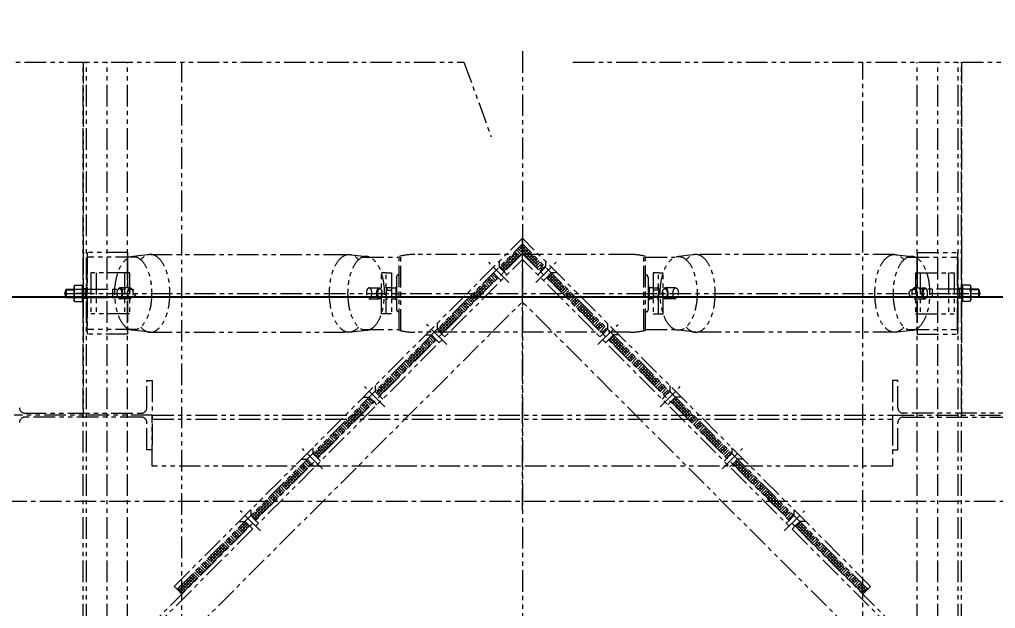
# Model space of a CAD drawing. Header units: millimetres. Extents: x -243837 to -5443, y 40 to 285140.
# Drawn here: x -191748 to -190315, y 81110 to 81975 of the extents above; entities that cross this region are included whole.
import ezdxf

# ---------------------------------------------------------------- set-up
doc = ezdxf.new("R2010")
doc.units = ezdxf.units.MM
doc.linetypes.add('CENTER', pattern=[50.8, 31.75, -6.35, 6.35, -6.35])
doc.linetypes.add('PHANTOM', pattern=[63.5, 31.75, -6.35, 6.35, -6.35, 6.35, -6.35])
doc.layers.add('0-45-GRID MARKS', color=6, linetype='Continuous')
for name, color, linetype, lineweight in [('CEN', 1, 'CENTER', 9), ('PHANTAM', 21, 'PHANTOM', 0), ('R-OBJECT', 2, 'Continuous', 20)]:
    doc.layers.add(name, color=color, linetype=linetype, lineweight=lineweight)
doc.styles.add('KA', font='romans.shx', dxfattribs={"width": 0.7})
doc.dimstyles.new('rakesh', dxfattribs={"dimscale": 160, "dimtxt": 2.5, "dimasz": 1, "dimexe": 0.8, "dimexo": 0.8, "dimgap": 1, "dimtad": 1, "dimdec": 0, "dimzin": 0, "dimdsep": 46, "dimtxsty": 'KA', "dimblk": 'OBLIQUE', "dimcen": 1.5, "dimclrd": 1, "dimclre": 1, "dimclrt": 2, "dimadec": 0, "dimazin": 0, "dimtfac": 1, "dimtdec": 0, "dimtmove": 0, "dimatfit": 2, "dimfxl": 0, "dimtolj": 1, "dimtzin": 0, "dimlwd": -1, "dimlwe": -1, "dimarcsym": 1})

# ---------------------------------------------------------------- blocks, each defined once
blk = doc.blocks.new('DDFDFDFFSDF')
at = {"layer": 'PHANTAM'}
for p, q in [((0, 4910.7, -0.6), (0, -644.6, -0.7)), ((-1620, 4894.7), (-85.8, 4894.7)), ((-645, 574.9, 1), (-645, 4894.7, 5.7)), ((-645, 4894.7, -133.6), (-645, 4376.2, -133.6)), ((-640, 574.9, -165.8), (-640, 4894.7, -161.1)), ((-610, 574.9, 1), (-610, 4894.7, 5.7)), ((-580, 574.9, 1), (-580, 4894.7, 5.7)), ((-500, -215.2, 165.9), (-500, 4894.7, 172.3)), ((-85.8, 4894.7), (-45.8, 4784.8)), ((74.2, 4894.7), (1320, 4894.7)), ((500, -210.9, 165.9), (500, 4894.7, 172.2)), ((580, 574.9, 166.1), (580, 4894.7, 170.8)), ((610, 574.9, 166.1), (610, 4894.7, 170.8)), ((640, 574.9, -0.7), (640, 4894.7, 4)), ((645, 574.9, 166.1), (645, 4894.7, 170.8)), ((645, 4894.7, -133.6), (645, 4376.2, -133.6)), ((-511.3, 4124.7, -51.7), (0, 4636, -51.7)), ((511.3, 4124.7, -51.7), (0, 4636, -51.7)), ((0, 4627.5, -51.7), (0, 4636, -51.7)), ((0, 4627.5, -51.7), (0, 4636, -51.7)), ((0, 4236.2, -133.6), (0, 4636, -133.6)), ((-507.1, 4120.4, -51.7), (0, 4627.5, -51.7)), ((-32, 4591.6, -51.7), (0, 4623.5, -51.7)), ((-29.8, 4589.4, -51.7), (0, 4619.1, -51.7)), ((-11, 4616.5, -51.7), (-3.9, 4609.4, -51.7)), ((-8.8, 4618.7, -51.7), (-1.7, 4611.6, -51.7)), ((-6.6, 4620.9, -51.7), (0, 4614.3, -51.7)), ((-4.4, 4623.1, -51.7), (0, 4618.7, -51.7)), ((-2.2, 4625.3, -51.7), (0, 4623.1, -51.7)), ((507.1, 4120.4, -51.7), (0, 4627.5, -51.7)), ((0, 4613.4, -51.7), (0, 4627.5, -51.7)), ((0, 4613.4, -51.7), (0, 4627.5, -51.7)), ((0, 4623.5, -51.7), (2, 4625.5, -51.7)), ((0, 4619.1, -51.7), (4.2, 4623.3, -51.7)), ((0, 4623.1, -51.7), (31.8, 4591.4, -51.7)), ((0, 4614.7, -51.7), (6.4, 4621.1, -51.7)), ((0, 4618.7, -51.7), (29.6, 4589.2, -51.7)), ((1.5, 4611.8, -51.7), (8.6, 4618.9, -51.7)), ((3.7, 4609.6, -51.7), (10.8, 4616.7, -51.7)), ((-645, 4615, -51.7), (-645, 4495, -51.7)), ((-580, 4615, -51.7), (-645, 4615, -51.7)), ((-639, 4615, -51.7), (-639, 4495, -51.7)), ((-565.9, 4608, -51.7), (-639, 4608, -51.7)), ((-639, 4502, -51.7), (-639, 4608, -51.7)), ((-580, 4615, -51.7), (-580, 4608, -51.7)), ((-580, 4608, -51.7), (-580, 4502, -51.7)), ((-546.2, 4612.2, -51.7), (-571.5, 4609.2, -51.7)), ((-562, 4051.4, -51.7), (0, 4613.4, -51.7)), ((-553.5, 4051.4, -51.7), (0, 4604.9, -51.7)), ((-546.2, 4612.2, -51.7), (-254.7, 4612.2, -51.7)), ((-254.7, 4612.2, -51.7), (-229.5, 4609.2, -51.7)), ((-235.1, 4608, -51.7), (-181, 4608, -51.7)), ((-181, 4500.8, -51.7), (-181, 4609.2, -51.7)), ((-178.6, 4500.2, -51.7), (-178.6, 4609.8, -51.7)), ((158.1, 4612.2, -51.7), (-158.1, 4612.2, -51.7)), ((-33.9, 4602, -51.7), (-33.9, 4593.6, -51.7)), ((-27.5, 4587.2, -51.7), (0, 4614.7, -51.7)), ((-26.5, 4601, -51.7), (-19.4, 4593.9, -51.7)), ((-24.3, 4603.2, -51.7), (-17.2, 4596.1, -51.7)), ((-22.1, 4605.4, -51.7), (-15, 4598.4, -51.7)), ((-19.9, 4607.6, -51.7), (-12.8, 4600.6, -51.7)), ((-17.6, 4609.8, -51.7), (-10.6, 4602.8, -51.7)), ((-15.4, 4612.1, -51.7), (-8.4, 4605, -51.7)), ((-13.2, 4614.3, -51.7), (-6.2, 4607.2, -51.7)), ((0, 4614.3, -51.7), (27.3, 4587, -51.7)), ((562, 4051.4, -51.7), (0, 4613.4, -51.7)), ((0, 4542.6, -51.7), (0, 4613.4, -51.7)), ((553.5, 4051.4, -51.7), (0, 4604.9, -51.7)), ((6, 4607.4, -51.7), (13, 4614.5, -51.7)), ((8.2, 4605.2, -51.7), (15.2, 4612.3, -51.7)), ((10.4, 4603, -51.7), (17.4, 4610.1, -51.7)), ((12.6, 4600.8, -51.7), (19.7, 4607.8, -51.7)), ((14.8, 4598.6, -51.7), (21.9, 4605.6, -51.7)), ((17, 4596.4, -51.7), (24.1, 4603.4, -51.7)), ((19.2, 4594.1, -51.7), (26.3, 4601.2, -51.7)), ((33.9, 4602, -51.7), (33.9, 4593.6, -51.7)), ((178.6, 4500.2, -51.7), (178.6, 4609.8, -51.7)), ((181, 4500.8, -51.7), (181, 4609.2, -51.7)), ((181, 4608, -51.7), (223.9, 4608, -51.7)), ((254.7, 4612.2, -51.7), (229.5, 4609.2, -51.7)), ((546.2, 4612.2, -51.7), (254.7, 4612.2, -51.7)), ((546.2, 4612.2, -51.7), (571.5, 4609.2, -51.7)), ((565.9, 4608, -51.7), (639, 4608, -51.7)), ((580, 4615, -51.7), (580, 4608, -51.7)), ((580, 4615, -51.7), (645, 4615, -51.7)), ((580, 4608, -51.7), (580, 4502, -51.7)), ((639, 4615, -51.7), (639, 4495, -51.7)), ((639, 4502, -51.7), (639, 4608, -51.7)), ((645, 4615, -51.7), (645, 4495, -51.7)), ((-19.8, 4570.9, -51.7), (-49.5, 4600.6, -51.7)), ((-26.9, 4586.5, -51.7), (-33.9, 4593.6, -51.7)), ((-33.1, 4594.4, -51.7), (-26, 4587.3, -51.7)), ((-30.9, 4596.6, -51.7), (-23.8, 4589.5, -51.7)), ((-28.7, 4598.8, -51.7), (-21.6, 4591.7, -51.7)), ((19.8, 4570.9, -51.7), (49.5, 4600.6, -51.7)), ((21.4, 4591.9, -51.7), (28.5, 4599, -51.7)), ((23.6, 4589.7, -51.7), (30.7, 4596.8, -51.7)), ((25.8, 4587.5, -51.7), (32.9, 4594.6, -51.7)), ((26.9, 4586.5, -51.7), (33.9, 4593.6, -51.7)), ((-634, 4585, -51.7), (-634, 4525, -51.7)), ((-577.2, 4585, -51.7), (-634, 4585, -51.7)), ((-626, 4585, -51.7), (-626, 4525, -51.7)), ((-584.1, 4585, -51.7), (-584.1, 4525, -51.7)), ((-580, 4575, -51.7), (-580, 4569, -51.7)), ((-577.2, 4585, -51.7), (-577.2, 4525, -51.7)), ((-206.9, 4525, -51.7), (-206.9, 4585, -51.7)), ((-200, 4585, -51.7), (-206.9, 4585, -51.7)), ((-200, 4525, -51.7), (-200, 4585, -51.7)), ((-200, 4585, -51.7), (-192, 4585, -51.7)), ((-192, 4585, -51.7), (-192, 4525, -51.7)), ((-184.9, 4578.5, -51.7), (-183.4, 4582, -51.7)), ((-184.9, 4578.5, -51.7), (-184.9, 4563, -51.7)), ((-181, 4581.3, -51.7), (-183.4, 4582, -51.7)), ((-181, 4582.8, -51.7), (-183.1, 4582, -51.7)), ((-181, 4581.4, -51.7), (-183.1, 4582, -51.7)), ((-123.2, 4500.4, -51.7), (-40.4, 4583.1, -51.7)), ((-121, 4498.2, -51.7), (-38.2, 4580.9, -51.7)), ((-118.8, 4495.9, -51.7), (-36, 4578.7, -51.7)), ((-55.2, 4572.3, -51.7), (-48.1, 4565.2, -51.7)), ((-53, 4574.5, -51.7), (-45.9, 4567.4, -51.7)), ((-50.8, 4576.7, -51.7), (-43.7, 4569.6, -51.7)), ((-48.6, 4578.9, -51.7), (-41.5, 4571.8, -51.7)), ((-46.4, 4581.1, -51.7), (-39.3, 4574.1, -51.7)), ((-44.2, 4583.3, -51.7), (-37.1, 4576.3, -51.7)), ((-35.4, 4578, -51.7), (-42.4, 4585.1, -51.7)), ((-35.4, 4578, -51.7), (-31.1, 4573.8, -51.7)), ((-26.9, 4586.5, -51.7), (-22.6, 4582.2, -51.7)), ((26.9, 4586.5, -51.7), (22.6, 4582.2, -51.7)), ((35.4, 4578, -51.7), (31.1, 4573.8, -51.7)), ((35.4, 4578, -51.7), (42.4, 4585.1, -51.7)), ((35.8, 4578.5, -51.7), (118.6, 4495.7, -51.7)), ((36.9, 4576.5, -51.7), (44, 4583.5, -51.7)), ((38, 4580.7, -51.7), (120.8, 4497.9, -51.7)), ((39.1, 4574.3, -51.7), (46.2, 4581.3, -51.7)), ((40.2, 4582.9, -51.7), (123, 4500.2, -51.7)), ((41.3, 4572, -51.7), (48.4, 4579.1, -51.7)), ((50.9, 4585.1, -51.7), (42.4, 4585.1, -51.7)), ((43.5, 4569.8, -51.7), (50.6, 4576.9, -51.7)), ((45.7, 4567.6, -51.7), (52.8, 4574.7, -51.7)), ((47.9, 4565.4, -51.7), (55, 4572.5, -51.7)), ((181, 4582.8, -51.7), (183.1, 4582, -51.7)), ((181, 4581.4, -51.7), (183.1, 4582, -51.7)), ((181, 4581.3, -51.7), (183.4, 4582, -51.7)), ((184.9, 4578.5, -51.7), (183.4, 4582, -51.7)), ((184.9, 4578.5, -51.7), (184.9, 4563, -51.7)), ((200, 4585, -51.7), (192, 4585, -51.7)), ((192, 4585, -51.7), (192, 4525, -51.7)), ((200, 4585, -51.7), (206.9, 4585, -51.7)), ((200, 4525, -51.7), (200, 4585, -51.7)), ((206.9, 4525, -51.7), (206.9, 4585, -51.7)), ((577.2, 4585, -51.7), (577.2, 4525, -51.7)), ((577.2, 4585, -51.7), (634, 4585, -51.7)), ((580, 4575, -51.7), (580, 4569, -51.7)), ((584.1, 4585, -51.7), (584.1, 4525, -51.7)), ((626, 4585, -51.7), (626, 4525, -51.7)), ((634, 4585, -51.7), (634, 4525, -51.7)), ((-670, 4561, -51.7), (-670, 4549, -51.7)), ((-670, 4561, -51.7), (-658.5, 4561, -51.7)), ((-670, 4560.3, -51.7), (-657.6, 4560.3, -51.7)), ((-657.2, 4567, -51.7), (-658.5, 4564.8, -51.7)), ((-658.5, 4564.8, -51.7), (-658.5, 4545.2, -51.7)), ((-657.2, 4567, -51.7), (-646.5, 4567, -51.7)), ((-657.2, 4561, -51.7), (-646.5, 4561, -51.7)), ((-646.5, 4567, -51.7), (-646.5, 4543, -51.7)), ((-646.5, 4565, -51.7), (-645, 4565, -51.7)), ((-645, 4562, -51.7), (-639, 4562, -51.7)), ((-645, 4562, -51.7), (-638.8, 4562, -51.7)), ((-645, 4561, -51.7), (-642, 4561, -51.7)), ((-642, 4561, -51.7), (-642, 4549, -51.7)), ((-642, 4560.3, -51.7), (-640, 4560.3, -51.7)), ((-640, 4561, -51.7), (-574, 4561, -51.7)), ((-640, 4549, -51.7), (-640, 4561, -51.7)), ((-602, 4561, -51.7), (-602, 4549, -51.7)), ((-575.8, 4563, -51.7), (-590.9, 4563, -51.7)), ((-580, 4569, -51.7), (-580, 4565, -51.7)), ((-225.1, 4563, -51.7), (-210.1, 4563, -51.7)), ((-200, 4562, -51.7), (-199, 4563, -51.7)), ((-192, 4563, -51.7), (-200, 4563, -51.7)), ((-200, 4562, -51.7), (-199, 4563, -51.7)), ((-199, 4563, -51.7), (-200, 4562, -51.7)), ((-200, 4562, -51.7), (-200, 4548, -51.7)), ((-200, 4562, -51.7), (-200, 4548, -51.7)), ((-200, 4559.5, -51.7), (-192, 4559.5, -51.7)), ((-199, 4563, -51.7), (-198, 4563, -51.7)), ((-199, 4563, -51.7), (-199, 4559.5, -51.7)), ((-198, 4563, -51.7), (-199, 4563, -51.7)), ((-199, 4563, -51.7), (-199, 4559.5, -51.7)), ((-192, 4563, -51.7), (-186, 4563, -51.7)), ((-192, 4559.5, -51.7), (-192, 4550.5, -51.7)), ((-186, 4564.6, -51.7), (-184.9, 4564.6, -51.7)), ((-186, 4564.6, -51.7), (-186, 4545.5, -51.7)), ((-185.3, 4564.6, -51.7), (-186, 4563.8, -51.7)), ((-186, 4564.6, -51.7), (-186, 4564.5, -51.7)), ((-184.9, 4564.2, -51.7), (-186, 4563.1, -51.7)), ((-184.9, 4563.5, -51.7), (-186, 4562.4, -51.7)), ((-186, 4563, -51.7), (-186, 4547, -51.7)), ((-186, 4562.1, -51.7), (-184.9, 4562.1, -51.7)), ((-184.9, 4562.8, -51.7), (-185.6, 4562.1, -51.7)), ((-184.9, 4564.6, -51.7), (-184.9, 4545.5, -51.7)), ((-184.9, 4563, -51.7), (-184.9, 4547, -51.7)), ((-68.5, 4559, -51.7), (-61.4, 4552, -51.7)), ((-66.3, 4561.2, -51.7), (-59.2, 4554.2, -51.7)), ((-64.1, 4563.4, -51.7), (-57, 4556.4, -51.7)), ((-61.8, 4565.7, -51.7), (-54.8, 4558.6, -51.7)), ((-59.6, 4567.9, -51.7), (-52.6, 4560.8, -51.7)), ((-57.4, 4570.1, -51.7), (-50.4, 4563, -51.7)), ((0, 4559.5, -51.7), (0, 4550.6, -51.7)), ((50.1, 4563.2, -51.7), (57.2, 4570.3, -51.7)), ((52.4, 4561, -51.7), (59.4, 4568.1, -51.7)), ((54.6, 4558.8, -51.7), (61.6, 4565.9, -51.7)), ((56.8, 4556.6, -51.7), (63.8, 4563.6, -51.7)), ((59, 4554.4, -51.7), (66.1, 4561.4, -51.7)), ((61.2, 4552.2, -51.7), (68.3, 4559.2, -51.7)), ((186, 4564.6, -51.7), (184.9, 4564.6, -51.7)), ((184.9, 4564.6, -51.7), (184.9, 4545.5, -51.7)), ((185.5, 4564.6, -51.7), (184.9, 4564, -51.7)), ((186, 4564.4, -51.7), (184.9, 4563.3, -51.7)), ((186, 4563.7, -51.7), (184.9, 4562.6, -51.7)), ((184.9, 4563, -51.7), (184.9, 4547, -51.7)), ((186, 4562.1, -51.7), (184.9, 4562.1, -51.7)), ((186, 4563, -51.7), (185.1, 4562.1, -51.7)), ((186, 4562.3, -51.7), (185.8, 4562.1, -51.7)), ((186, 4564.6, -51.7), (186, 4545.5, -51.7)), ((186, 4563, -51.7), (186, 4547, -51.7)), ((192, 4563, -51.7), (186, 4563, -51.7)), ((192, 4563, -51.7), (200, 4563, -51.7)), ((192, 4559.5, -51.7), (192, 4550.5, -51.7)), ((200, 4559.5, -51.7), (192, 4559.5, -51.7)), ((199, 4563, -51.7), (198, 4563, -51.7)), ((198, 4563, -51.7), (199, 4563, -51.7)), ((199, 4563, -51.7), (199, 4559.5, -51.7)), ((200, 4562, -51.7), (199, 4563, -51.7)), ((200, 4562, -51.7), (199, 4563, -51.7)), ((199, 4563, -51.7), (200, 4562, -51.7)), ((199, 4563, -51.7), (199, 4559.5, -51.7)), ((200, 4562, -51.7), (200, 4548, -51.7)), ((200, 4562, -51.7), (200, 4548, -51.7)), ((225.1, 4563, -51.7), (210.1, 4563, -51.7)), ((640, 4561, -51.7), (574, 4561, -51.7)), ((575.8, 4563, -51.7), (590.9, 4563, -51.7)), ((580, 4569, -51.7), (580, 4565, -51.7)), ((602, 4561, -51.7), (602, 4549, -51.7)), ((645, 4562, -51.7), (638.8, 4562, -51.7)), ((645, 4562, -51.7), (639, 4562, -51.7)), ((640, 4549, -51.7), (640, 4561, -51.7)), ((642, 4560.3, -51.7), (640, 4560.3, -51.7)), ((642, 4561, -51.7), (642, 4549, -51.7)), ((645, 4561, -51.7), (642, 4561, -51.7)), ((646.5, 4565, -51.7), (645, 4565, -51.7)), ((657.3, 4567, -51.7), (646.5, 4567, -51.7)), ((646.5, 4567, -51.7), (646.5, 4543, -51.7)), ((657.3, 4561, -51.7), (646.5, 4561, -51.7)), ((657.3, 4567, -51.7), (658.5, 4564.8, -51.7)), ((670, 4560.3, -51.7), (657.6, 4560.3, -51.7)), ((658.5, 4564.8, -51.7), (658.5, 4545.2, -51.7)), ((670, 4561, -51.7), (658.5, 4561, -51.7)), ((670, 4561, -51.7), (670, 4549, -51.7)), ((-672.7, 4555, -51.7), (672.7, 4555, -51.7)), ((-670, 4549.8, -51.7), (-658.5, 4549.8, -51.7)), ((-670, 4549, -51.7), (-658.5, 4549, -51.7)), ((-657.2, 4543, -51.7), (-658.5, 4545.2, -51.7)), ((-657.2, 4549, -51.7), (-646.5, 4549, -51.7)), ((-631.9, 4555, -51.7), (-655.5, 4555, -51.7)), ((-646.5, 4545, -51.7), (-645, 4545, -51.7)), ((-645, 4549, -51.7), (-642, 4549, -51.7)), ((-645, 4548, -51.7), (-639, 4548, -51.7)), ((-645, 4548, -51.7), (-639, 4548, -51.7)), ((-642, 4549.8, -51.7), (-640, 4549.8, -51.7)), ((-640, 4549, -51.7), (-574, 4549, -51.7)), ((-634, 4555, -51.7), (-639, 4555, -51.7)), ((-575.8, 4547, -51.7), (-590.9, 4547, -51.7)), ((-225.1, 4547, -51.7), (-210.1, 4547, -51.7)), ((-200, 4550.5, -51.7), (-192, 4550.5, -51.7)), ((-200, 4548, -51.7), (-199, 4547, -51.7)), ((-199, 4547, -51.7), (-200, 4548, -51.7)), ((-199, 4547, -51.7), (-199, 4550.5, -51.7)), ((-199, 4550.5, -51.7), (-199, 4547, -51.7)), ((-199, 4547, -51.7), (-198, 4547, -51.7)), ((-198, 4547, -51.7), (-199, 4547, -51.7)), ((-192, 4555, -51.7), (-181, 4555, -51.7)), ((-192, 4547, -51.7), (-186, 4547, -51.7)), ((-186, 4547.9, -51.7), (-184.9, 4547.9, -51.7)), ((-184.9, 4547.9, -51.7), (-186, 4546.8, -51.7)), ((-185.6, 4547.9, -51.7), (-186, 4547.6, -51.7)), ((-184.9, 4547.2, -51.7), (-186, 4546.1, -51.7)), ((-184.9, 4546.5, -51.7), (-186, 4545.5, -51.7)), ((-186, 4545.5, -51.7), (-184.9, 4545.5, -51.7)), ((-184.9, 4545.8, -51.7), (-185.3, 4545.5, -51.7)), ((-184.9, 4547, -51.7), (-184.9, 4531.5, -51.7)), ((-83.9, 4543.6, -51.7), (-76.9, 4536.5, -51.7)), ((-81.7, 4545.8, -51.7), (-74.7, 4538.7, -51.7)), ((-79.5, 4548, -51.7), (-72.4, 4540.9, -51.7)), ((-77.3, 4550.2, -51.7), (-70.2, 4543.1, -51.7)), ((-75.1, 4552.4, -51.7), (-68, 4545.3, -51.7)), ((-72.9, 4554.6, -51.7), (-65.8, 4547.5, -51.7)), ((-70.7, 4556.8, -51.7), (-63.6, 4549.7, -51.7)), ((63.4, 4549.9, -51.7), (70.5, 4557, -51.7)), ((65.6, 4547.7, -51.7), (72.7, 4554.8, -51.7)), ((67.8, 4545.5, -51.7), (74.9, 4552.6, -51.7)), ((70, 4543.3, -51.7), (77.1, 4550.4, -51.7)), ((72.2, 4541.1, -51.7), (79.3, 4548.2, -51.7)), ((74.5, 4538.9, -51.7), (81.5, 4546, -51.7)), ((76.7, 4536.7, -51.7), (83.7, 4543.8, -51.7)), ((181, 4555, -51.7), (192, 4555, -51.7)), ((186, 4547.9, -51.7), (184.9, 4547.9, -51.7)), ((185.8, 4547.9, -51.7), (184.9, 4547, -51.7)), ((185.1, 4547.9, -51.7), (184.9, 4547.7, -51.7)), ((186, 4547.4, -51.7), (184.9, 4546.3, -51.7)), ((184.9, 4547, -51.7), (184.9, 4531.5, -51.7)), ((186, 4546.7, -51.7), (184.9, 4545.6, -51.7)), ((186, 4545.5, -51.7), (184.9, 4545.5, -51.7)), ((186, 4546, -51.7), (185.5, 4545.5, -51.7)), ((192, 4547, -51.7), (186, 4547, -51.7)), ((200, 4550.5, -51.7), (192, 4550.5, -51.7)), ((199, 4547, -51.7), (198, 4547, -51.7)), ((198, 4547, -51.7), (199, 4547, -51.7)), ((199, 4547, -51.7), (199, 4550.5, -51.7)), ((199, 4550.5, -51.7), (199, 4547, -51.7)), ((200, 4548, -51.7), (199, 4547, -51.7)), ((199, 4547, -51.7), (200, 4548, -51.7)), ((225.1, 4547, -51.7), (210.1, 4547, -51.7)), ((640, 4549, -51.7), (574, 4549, -51.7)), ((575.8, 4547, -51.7), (590.9, 4547, -51.7)), ((631.9, 4555, -51.7), (655.5, 4555, -51.7)), ((634, 4555, -51.7), (639, 4555, -51.7)), ((645, 4548, -51.7), (639, 4548, -51.7)), ((645, 4548, -51.7), (639, 4548, -51.7)), ((642, 4549.8, -51.7), (640, 4549.8, -51.7)), ((645, 4549, -51.7), (642, 4549, -51.7)), ((646.5, 4545, -51.7), (645, 4545, -51.7)), ((657.3, 4549, -51.7), (646.5, 4549, -51.7)), ((657.3, 4543, -51.7), (658.5, 4545.2, -51.7)), ((670, 4549.8, -51.7), (658.5, 4549.8, -51.7)), ((670, 4549, -51.7), (658.5, 4549, -51.7)), ((-657.2, 4543, -51.7), (-646.5, 4543, -51.7)), ((-491.3, 4051.4, -51.7), (0, 4542.6, -51.7)), ((-184.9, 4531.5, -51.7), (-183.4, 4528, -51.7)), ((-97.2, 4530.3, -51.7), (-90.1, 4523.2, -51.7)), ((-95, 4532.5, -51.7), (-87.9, 4525.4, -51.7)), ((-92.8, 4534.7, -51.7), (-85.7, 4527.6, -51.7)), ((-90.6, 4536.9, -51.7), (-83.5, 4529.9, -51.7)), ((-88.4, 4539.1, -51.7), (-81.3, 4532.1, -51.7)), ((-86.1, 4541.3, -51.7), (-79.1, 4534.3, -51.7)), ((491.3, 4051.4, -51.7), (0, 4542.6, -51.7)), ((78.9, 4534.5, -51.7), (85.9, 4541.6, -51.7)), ((81.1, 4532.3, -51.7), (88.2, 4539.3, -51.7)), ((83.3, 4530.1, -51.7), (90.4, 4537.1, -51.7)), ((85.5, 4527.9, -51.7), (92.6, 4534.9, -51.7)), ((87.7, 4525.6, -51.7), (94.8, 4532.7, -51.7)), ((89.9, 4523.4, -51.7), (97, 4530.5, -51.7)), ((184.9, 4531.5, -51.7), (183.4, 4528, -51.7)), ((657.3, 4543, -51.7), (646.5, 4543, -51.7)), ((-577.2, 4525, -51.7), (-634, 4525, -51.7)), ((-200, 4525, -51.7), (-206.9, 4525, -51.7)), ((-192, 4525, -51.7), (-200, 4525, -51.7)), ((-181, 4528.7, -51.7), (-183.4, 4528, -51.7)), ((-181, 4528.7, -51.7), (-183.1, 4528, -51.7)), ((-181, 4527.2, -51.7), (-183.1, 4528, -51.7)), ((-110.5, 4517, -51.7), (-103.4, 4510, -51.7)), ((-108.2, 4519.3, -51.7), (-101.2, 4512.2, -51.7)), ((-106, 4521.5, -51.7), (-99, 4514.4, -51.7)), ((-103.8, 4523.7, -51.7), (-96.8, 4516.6, -51.7)), ((-101.6, 4525.9, -51.7), (-94.5, 4518.8, -51.7)), ((-99.4, 4528.1, -51.7), (-92.3, 4521, -51.7)), ((92.1, 4521.2, -51.7), (99.2, 4528.3, -51.7)), ((94.3, 4519, -51.7), (101.4, 4526.1, -51.7)), ((96.6, 4516.8, -51.7), (103.6, 4523.9, -51.7)), ((98.8, 4514.6, -51.7), (105.8, 4521.7, -51.7)), ((101, 4512.4, -51.7), (108, 4519.5, -51.7)), ((103.2, 4510.2, -51.7), (110.3, 4517.2, -51.7)), ((105.4, 4508, -51.7), (112.5, 4515, -51.7)), ((181, 4528.7, -51.7), (183.1, 4528, -51.7)), ((181, 4528.7, -51.7), (183.4, 4528, -51.7)), ((181, 4527.2, -51.7), (183.1, 4528, -51.7)), ((192, 4525, -51.7), (200, 4525, -51.7)), ((200, 4525, -51.7), (206.9, 4525, -51.7)), ((577.2, 4525, -51.7), (634, 4525, -51.7)), ((-565.9, 4502, -51.7), (-639, 4502, -51.7)), ((-580, 4502, -51.7), (-580, 4495, -51.7)), ((-546.2, 4497.9, -51.7), (-573, 4500.9, -51.7)), ((-254.7, 4497.9, -51.7), (-229.5, 4500.8, -51.7)), ((-235.1, 4502, -51.7), (-181, 4502, -51.7)), ((-111, 4479.7, -51.7), (-140.7, 4509.4, -51.7)), ((-125.2, 4510.8, -51.7), (-125.2, 4502.3, -51.7)), ((-118.1, 4495.3, -51.7), (-125.2, 4502.3, -51.7)), ((-123.7, 4503.8, -51.7), (-116.6, 4496.7, -51.7)), ((-121.5, 4506, -51.7), (-114.4, 4498.9, -51.7)), ((-119.3, 4508.2, -51.7), (-112.2, 4501.1, -51.7)), ((-117.1, 4510.4, -51.7), (-110, 4503.3, -51.7)), ((-114.9, 4512.6, -51.7), (-107.8, 4505.6, -51.7)), ((-112.7, 4514.8, -51.7), (-105.6, 4507.8, -51.7)), ((107.6, 4505.8, -51.7), (114.7, 4512.8, -51.7)), ((109.8, 4503.5, -51.7), (116.9, 4510.6, -51.7)), ((111, 4479.7, -51.7), (140.7, 4509.4, -51.7)), ((112, 4501.3, -51.7), (119.1, 4508.4, -51.7)), ((114.2, 4499.1, -51.7), (121.3, 4506.2, -51.7)), ((116.4, 4496.9, -51.7), (123.5, 4504, -51.7)), ((118.1, 4495.3, -51.7), (125.2, 4502.3, -51.7)), ((125.2, 4510.8, -51.7), (125.2, 4502.3, -51.7)), ((181, 4502, -51.7), (223.9, 4502, -51.7)), ((254.7, 4497.9, -51.7), (229.5, 4500.8, -51.7)), ((546.2, 4497.9, -51.7), (573, 4500.9, -51.7)), ((565.9, 4502, -51.7), (639, 4502, -51.7)), ((580, 4502, -51.7), (580, 4495, -51.7)), ((-580, 4495, -51.7), (-645, 4495, -51.7)), ((-546.2, 4497.9, -51.7), (-254.7, 4497.9, -51.7)), ((-214.4, 4409.1, -51.7), (-131.7, 4491.9, -51.7)), ((-212.2, 4406.9, -51.7), (-129.5, 4489.7, -51.7)), ((-210, 4404.7, -51.7), (-127.2, 4487.5, -51.7)), ((158.1, 4497.9, -51.7), (-158.1, 4497.9, -51.7)), ((-142.1, 4493.9, -51.7), (-133.6, 4493.9, -51.7)), ((-139.2, 4488.3, -51.7), (-132.1, 4481.2, -51.7)), ((-137, 4490.5, -51.7), (-129.9, 4483.5, -51.7)), ((-134.8, 4492.7, -51.7), (-127.7, 4485.7, -51.7)), ((-126.6, 4486.8, -51.7), (-133.6, 4493.9, -51.7)), ((-126.6, 4486.8, -51.7), (-122.3, 4482.5, -51.7)), ((-118.1, 4495.3, -51.7), (-113.8, 4491, -51.7)), ((118.1, 4495.3, -51.7), (113.8, 4491, -51.7)), ((126.6, 4486.8, -51.7), (122.3, 4482.5, -51.7)), ((126.6, 4486.8, -51.7), (133.6, 4493.9, -51.7)), ((127, 4487.3, -51.7), (209.8, 4404.5, -51.7)), ((127.5, 4485.9, -51.7), (134.6, 4492.9, -51.7)), ((129.3, 4489.5, -51.7), (212, 4406.7, -51.7)), ((129.7, 4483.7, -51.7), (136.8, 4490.7, -51.7)), ((131.5, 4491.7, -51.7), (214.2, 4408.9, -51.7)), ((131.9, 4481.4, -51.7), (139, 4488.5, -51.7)), ((142.1, 4493.9, -51.7), (133.6, 4493.9, -51.7)), ((134.1, 4479.2, -51.7), (141.2, 4486.3, -51.7)), ((546.2, 4497.9, -51.7), (254.7, 4497.9, -51.7)), ((580, 4495, -51.7), (645, 4495, -51.7)), ((-154.7, 4472.8, -51.7), (-147.6, 4465.8, -51.7)), ((-152.4, 4475.1, -51.7), (-145.4, 4468, -51.7)), ((-150.2, 4477.3, -51.7), (-143.2, 4470.2, -51.7)), ((-148, 4479.5, -51.7), (-141, 4472.4, -51.7)), ((-145.8, 4481.7, -51.7), (-138.7, 4474.6, -51.7)), ((-143.6, 4483.9, -51.7), (-136.5, 4476.8, -51.7)), ((-141.4, 4486.1, -51.7), (-134.3, 4479, -51.7)), ((136.3, 4477, -51.7), (143.4, 4484.1, -51.7)), ((138.5, 4474.8, -51.7), (145.6, 4481.9, -51.7)), ((140.7, 4472.6, -51.7), (147.8, 4479.7, -51.7)), ((143, 4470.4, -51.7), (150, 4477.5, -51.7)), ((145.2, 4468.2, -51.7), (152.2, 4475.3, -51.7)), ((147.4, 4466, -51.7), (154.4, 4473.1, -51.7)), ((-167.9, 4459.6, -51.7), (-160.8, 4452.5, -51.7)), ((-165.7, 4461.8, -51.7), (-158.6, 4454.7, -51.7)), ((-163.5, 4464, -51.7), (-156.4, 4456.9, -51.7)), ((-161.3, 4466.2, -51.7), (-154.2, 4459.1, -51.7)), ((-159.1, 4468.4, -51.7), (-152, 4461.4, -51.7)), ((-156.9, 4470.6, -51.7), (-149.8, 4463.6, -51.7)), ((149.6, 4463.8, -51.7), (156.7, 4470.8, -51.7)), ((151.8, 4461.6, -51.7), (158.9, 4468.6, -51.7)), ((154, 4459.4, -51.7), (161.1, 4466.4, -51.7)), ((156.2, 4457.1, -51.7), (163.3, 4464.2, -51.7)), ((158.4, 4454.9, -51.7), (165.5, 4462, -51.7)), ((160.6, 4452.7, -51.7), (167.7, 4459.8, -51.7)), ((162.8, 4450.5, -51.7), (169.9, 4457.6, -51.7)), ((-183.4, 4444.1, -51.7), (-176.3, 4437.1, -51.7)), ((-181.2, 4446.3, -51.7), (-174.1, 4439.3, -51.7)), ((-179, 4448.5, -51.7), (-171.9, 4441.5, -51.7)), ((-176.7, 4450.8, -51.7), (-169.7, 4443.7, -51.7)), ((-174.5, 4453, -51.7), (-167.5, 4445.9, -51.7)), ((-172.3, 4455.2, -51.7), (-165.3, 4448.1, -51.7)), ((-170.1, 4457.4, -51.7), (-163, 4450.3, -51.7)), ((165.1, 4448.3, -51.7), (172.1, 4455.4, -51.7)), ((167.3, 4446.1, -51.7), (174.3, 4453.2, -51.7)), ((169.5, 4443.9, -51.7), (176.5, 4451, -51.7)), ((171.7, 4441.7, -51.7), (178.8, 4448.7, -51.7)), ((173.9, 4439.5, -51.7), (181, 4446.5, -51.7)), ((176.1, 4437.3, -51.7), (183.2, 4444.3, -51.7)), ((-196.6, 4430.9, -51.7), (-189.6, 4423.8, -51.7)), ((-194.4, 4433.1, -51.7), (-187.4, 4426, -51.7)), ((-192.2, 4435.3, -51.7), (-185.1, 4428.2, -51.7)), ((-190, 4437.5, -51.7), (-182.9, 4430.4, -51.7)), ((-187.8, 4439.7, -51.7), (-180.7, 4432.6, -51.7)), ((-185.6, 4441.9, -51.7), (-178.5, 4434.8, -51.7)), ((178.3, 4435, -51.7), (185.4, 4442.1, -51.7)), ((180.5, 4432.8, -51.7), (187.6, 4439.9, -51.7)), ((182.7, 4430.6, -51.7), (189.8, 4437.7, -51.7)), ((184.9, 4428.4, -51.7), (192, 4435.5, -51.7)), ((187.2, 4426.2, -51.7), (194.2, 4433.3, -51.7)), ((189.4, 4424, -51.7), (196.4, 4431.1, -51.7)), ((-551.5, 4386.8, -133.6), (-551.5, 4427.2, -133.6)), ((-551.5, 4427.2, -133.6), (-543.5, 4427.2, -133.6)), ((-543.5, 4427.2, -133.6), (-543.5, 4325.2, -133.6)), ((-202.2, 4388.5, -51.7), (-231.9, 4418.2, -51.7)), ((-216.4, 4419.6, -51.7), (-216.4, 4411.1, -51.7)), ((-212.1, 4415.4, -51.7), (-205, 4408.3, -51.7)), ((-209.9, 4417.6, -51.7), (-202.8, 4410.5, -51.7)), ((-207.7, 4419.8, -51.7), (-200.6, 4412.7, -51.7)), ((-205.5, 4422, -51.7), (-198.4, 4415, -51.7)), ((-203.3, 4424.2, -51.7), (-196.2, 4417.2, -51.7)), ((-201.1, 4426.4, -51.7), (-194, 4419.4, -51.7)), ((-198.8, 4428.7, -51.7), (-191.8, 4421.6, -51.7)), ((191.6, 4421.8, -51.7), (198.6, 4428.9, -51.7)), ((193.8, 4419.6, -51.7), (200.9, 4426.6, -51.7)), ((196, 4417.4, -51.7), (203.1, 4424.4, -51.7)), ((198.2, 4415.2, -51.7), (205.3, 4422.2, -51.7)), ((200.4, 4412.9, -51.7), (207.5, 4420, -51.7)), ((202.2, 4388.5, -51.7), (231.9, 4418.2, -51.7)), ((202.6, 4410.7, -51.7), (209.7, 4417.8, -51.7)), ((204.8, 4408.5, -51.7), (211.9, 4415.6, -51.7)), ((216.4, 4419.6, -51.7), (216.4, 4411.1, -51.7)), ((551.5, 4427.2, -133.6), (543.5, 4427.2, -133.6)), ((543.5, 4427.2, -133.6), (543.5, 4325.2, -133.6)), ((551.5, 4386.8, -133.6), (551.5, 4427.2, -133.6)), ((-305.6, 4317.9, -51.7), (-222.9, 4400.7, -51.7)), ((-233.3, 4402.6, -51.7), (-224.9, 4402.6, -51.7)), ((-225.4, 4402.1, -51.7), (-218.3, 4395.1, -51.7)), ((-217.8, 4395.6, -51.7), (-224.9, 4402.6, -51.7)), ((-209.3, 4404.1, -51.7), (-216.4, 4411.1, -51.7)), ((-214.3, 4413.2, -51.7), (-207.2, 4406.1, -51.7)), ((-209.3, 4404.1, -51.7), (-205.1, 4399.8, -51.7)), ((209.3, 4404.1, -51.7), (205.1, 4399.8, -51.7)), ((207, 4406.3, -51.7), (214.1, 4413.4, -51.7)), ((209.2, 4404.1, -51.7), (216.3, 4411.2, -51.7)), ((209.3, 4404.1, -51.7), (216.4, 4411.1, -51.7)), ((217.8, 4395.6, -51.7), (224.9, 4402.6, -51.7)), ((218.1, 4395.3, -51.7), (225.2, 4402.3, -51.7)), ((222.7, 4400.5, -51.7), (305.4, 4317.7, -51.7)), ((233.3, 4402.6, -51.7), (224.9, 4402.6, -51.7)), ((-303.4, 4315.7, -51.7), (-220.7, 4398.5, -51.7)), ((-301.2, 4313.5, -51.7), (-218.5, 4396.2, -51.7)), ((-240.8, 4386.7, -51.7), (-233.8, 4379.6, -51.7)), ((-238.6, 4388.9, -51.7), (-231.5, 4381.8, -51.7)), ((-236.4, 4391.1, -51.7), (-229.3, 4384, -51.7)), ((-234.2, 4393.3, -51.7), (-227.1, 4386.2, -51.7)), ((-232, 4395.5, -51.7), (-224.9, 4388.4, -51.7)), ((-229.8, 4397.7, -51.7), (-222.7, 4390.6, -51.7)), ((-227.6, 4399.9, -51.7), (-220.5, 4392.9, -51.7)), ((-217.8, 4395.6, -51.7), (-213.5, 4391.3, -51.7)), ((217.8, 4395.6, -51.7), (213.5, 4391.3, -51.7)), ((218.3, 4396, -51.7), (301, 4313.3, -51.7)), ((220.3, 4393.1, -51.7), (227.4, 4400.1, -51.7)), ((220.5, 4398.2, -51.7), (303.2, 4315.5, -51.7)), ((222.5, 4390.8, -51.7), (229.6, 4397.9, -51.7)), ((224.7, 4388.6, -51.7), (231.8, 4395.7, -51.7)), ((226.9, 4386.4, -51.7), (234, 4393.5, -51.7)), ((229.1, 4384.2, -51.7), (236.2, 4391.3, -51.7)), ((231.3, 4382, -51.7), (238.4, 4389.1, -51.7)), ((233.6, 4379.8, -51.7), (240.6, 4386.9, -51.7)), ((-543.5, 4376.2, -133.6), (-746.5, 4376.2, -133.6)), ((-730.9, 4379.2, -133.6), (-559.1, 4379.2, -133.6)), ((-559.1, 4373.2, -133.6), (-730.9, 4373.2, -133.6)), ((-543.5, 4301.2, -133.6), (-543.5, 4376.2, -133.6)), ((-543.5, 4376.2, -133.6), (543.5, 4376.2, -133.6)), ((-254.1, 4373.4, -51.7), (-247, 4366.3, -51.7)), ((-251.9, 4375.6, -51.7), (-244.8, 4368.5, -51.7)), ((-249.7, 4377.8, -51.7), (-242.6, 4370.8, -51.7)), ((-247.5, 4380, -51.7), (-240.4, 4373, -51.7)), ((-245.2, 4382.2, -51.7), (-238.2, 4375.2, -51.7)), ((-243, 4384.5, -51.7), (-236, 4377.4, -51.7)), ((235.8, 4377.6, -51.7), (242.8, 4384.7, -51.7)), ((238, 4375.4, -51.7), (245, 4382.5, -51.7)), ((240.2, 4373.2, -51.7), (247.3, 4380.2, -51.7)), ((242.4, 4371, -51.7), (249.5, 4378, -51.7)), ((244.6, 4368.8, -51.7), (251.7, 4375.8, -51.7)), ((246.8, 4366.5, -51.7), (253.9, 4373.6, -51.7)), ((543.5, 4376.2, -133.6), (746.5, 4376.2, -133.6)), ((543.5, 4376.2, -133.6), (543.5, 4301.2, -133.6)), ((730.9, 4379.2, -133.6), (559.1, 4379.2, -133.6)), ((559.1, 4373.2, -133.6), (730.9, 4373.2, -133.6)), ((-551.5, 4325.2, -133.6), (-551.5, 4365.6, -133.6)), ((-543.5, 4370.2, -133.6), (543.5, 4370.2, -133.6)), ((-269.6, 4357.9, -51.7), (-262.5, 4350.9, -51.7)), ((-267.3, 4360.2, -51.7), (-260.3, 4353.1, -51.7)), ((-265.1, 4362.4, -51.7), (-258.1, 4355.3, -51.7)), ((-262.9, 4364.6, -51.7), (-255.9, 4357.5, -51.7)), ((-260.7, 4366.8, -51.7), (-253.6, 4359.7, -51.7)), ((-258.5, 4369, -51.7), (-251.4, 4361.9, -51.7)), ((-256.3, 4371.2, -51.7), (-249.2, 4364.1, -51.7)), ((249, 4364.3, -51.7), (256.1, 4371.4, -51.7)), ((251.2, 4362.1, -51.7), (258.3, 4369.2, -51.7)), ((253.4, 4359.9, -51.7), (260.5, 4367, -51.7)), ((255.7, 4357.7, -51.7), (262.7, 4364.8, -51.7)), ((257.9, 4355.5, -51.7), (264.9, 4362.6, -51.7)), ((260.1, 4353.3, -51.7), (267.1, 4360.4, -51.7)), ((262.3, 4351.1, -51.7), (269.4, 4358.1, -51.7)), ((551.5, 4325.2, -133.6), (551.5, 4365.6, -133.6)), ((-282.8, 4344.7, -51.7), (-275.7, 4337.6, -51.7)), ((-280.6, 4346.9, -51.7), (-273.5, 4339.8, -51.7)), ((-278.4, 4349.1, -51.7), (-271.3, 4342, -51.7)), ((-276.2, 4351.3, -51.7), (-269.1, 4344.2, -51.7)), ((-274, 4353.5, -51.7), (-266.9, 4346.5, -51.7)), ((-271.8, 4355.7, -51.7), (-264.7, 4348.7, -51.7)), ((264.5, 4348.9, -51.7), (271.6, 4355.9, -51.7)), ((266.7, 4346.7, -51.7), (273.8, 4353.7, -51.7)), ((268.9, 4344.4, -51.7), (276, 4351.5, -51.7)), ((271.1, 4342.2, -51.7), (278.2, 4349.3, -51.7)), ((273.3, 4340, -51.7), (280.4, 4347.1, -51.7)), ((275.5, 4337.8, -51.7), (282.6, 4344.9, -51.7)), ((-298.3, 4329.2, -51.7), (-291.2, 4322.1, -51.7)), ((-296.1, 4331.4, -51.7), (-289, 4324.4, -51.7)), ((-293.9, 4333.6, -51.7), (-286.8, 4326.6, -51.7)), ((-291.7, 4335.8, -51.7), (-284.6, 4328.8, -51.7)), ((-289.4, 4338.1, -51.7), (-282.4, 4331, -51.7)), ((-287.2, 4340.3, -51.7), (-280.2, 4333.2, -51.7)), ((-285, 4342.5, -51.7), (-278, 4335.4, -51.7)), ((277.7, 4335.6, -51.7), (284.8, 4342.7, -51.7)), ((280, 4333.4, -51.7), (287, 4340.5, -51.7)), ((282.2, 4331.2, -51.7), (289.2, 4338.3, -51.7)), ((284.4, 4329, -51.7), (291.4, 4336, -51.7)), ((286.6, 4326.8, -51.7), (293.7, 4333.8, -51.7)), ((288.8, 4324.6, -51.7), (295.9, 4331.6, -51.7)), ((291, 4322.3, -51.7), (298.1, 4329.4, -51.7)), ((-543.5, 4325.2, -133.6), (-551.5, 4325.2, -133.6)), ((-293.4, 4297.3, -51.7), (-323.1, 4327, -51.7)), ((-307.6, 4328.4, -51.7), (-307.6, 4319.9, -51.7)), ((-300.5, 4312.8, -51.7), (-307.6, 4319.9, -51.7)), ((-307.1, 4320.4, -51.7), (-300, 4313.3, -51.7)), ((-304.9, 4322.6, -51.7), (-297.8, 4315.5, -51.7)), ((-302.7, 4324.8, -51.7), (-295.6, 4317.7, -51.7)), ((-300.5, 4327, -51.7), (-293.4, 4319.9, -51.7)), ((293.2, 4320.1, -51.7), (300.3, 4327.2, -51.7)), ((293.4, 4297.3, -51.7), (323.1, 4327, -51.7)), ((295.4, 4317.9, -51.7), (302.5, 4325, -51.7)), ((297.6, 4315.7, -51.7), (304.7, 4322.8, -51.7)), ((299.8, 4313.5, -51.7), (306.9, 4320.6, -51.7)), ((300.5, 4312.8, -51.7), (307.6, 4319.9, -51.7)), ((307.6, 4328.4, -51.7), (307.6, 4319.9, -51.7)), ((543.5, 4325.2, -133.6), (551.5, 4325.2, -133.6)), ((543.5, 4301.2, -133.6), (-543.5, 4301.2, -133.6)), ((-396.8, 4226.7, -51.7), (-314.1, 4309.4, -51.7)), ((-394.6, 4224.5, -51.7), (-311.9, 4307.2, -51.7)), ((-392.4, 4222.3, -51.7), (-309.7, 4305, -51.7)), ((-327, 4300.5, -51.7), (-319.9, 4293.4, -51.7)), ((-324.8, 4302.7, -51.7), (-317.7, 4295.6, -51.7)), ((-324.6, 4311.4, -51.7), (-316.1, 4311.4, -51.7)), ((-322.6, 4304.9, -51.7), (-315.5, 4297.8, -51.7)), ((-320.4, 4307.1, -51.7), (-313.3, 4300, -51.7)), ((-318.2, 4309.3, -51.7), (-311.1, 4302.3, -51.7)), ((-309, 4304.3, -51.7), (-316.1, 4311.4, -51.7)), ((-309, 4304.3, -51.7), (-304.8, 4300.1, -51.7)), ((-300.5, 4312.8, -51.7), (-296.3, 4308.6, -51.7)), ((300.5, 4312.8, -51.7), (296.3, 4308.6, -51.7)), ((309, 4304.3, -51.7), (304.8, 4300.1, -51.7)), ((309, 4304.3, -51.7), (316.1, 4311.4, -51.7)), ((309.5, 4304.8, -51.7), (392.2, 4222.1, -51.7)), ((310.9, 4302.5, -51.7), (318, 4309.5, -51.7)), ((311.7, 4307, -51.7), (394.4, 4224.3, -51.7)), ((313.1, 4300.3, -51.7), (320.2, 4307.3, -51.7)), ((313.9, 4309.2, -51.7), (396.6, 4226.5, -51.7)), ((315.3, 4298, -51.7), (322.4, 4305.1, -51.7)), ((324.6, 4311.4, -51.7), (316.1, 4311.4, -51.7)), ((317.5, 4295.8, -51.7), (324.6, 4302.9, -51.7)), ((319.7, 4293.6, -51.7), (326.8, 4300.7, -51.7)), ((-340.3, 4287.2, -51.7), (-333.2, 4280.2, -51.7)), ((-338.1, 4289.4, -51.7), (-331, 4282.4, -51.7)), ((-335.8, 4291.7, -51.7), (-328.8, 4284.6, -51.7)), ((-333.6, 4293.9, -51.7), (-326.6, 4286.8, -51.7)), ((-331.4, 4296.1, -51.7), (-324.4, 4289, -51.7)), ((-329.2, 4298.3, -51.7), (-322.1, 4291.2, -51.7)), ((321.9, 4291.4, -51.7), (329, 4298.5, -51.7)), ((324.2, 4289.2, -51.7), (331.2, 4296.3, -51.7)), ((326.4, 4287, -51.7), (333.4, 4294.1, -51.7)), ((328.6, 4284.8, -51.7), (335.6, 4291.9, -51.7)), ((330.8, 4282.6, -51.7), (337.9, 4289.6, -51.7)), ((333, 4280.4, -51.7), (340.1, 4287.4, -51.7)), ((-355.7, 4271.8, -51.7), (-348.7, 4264.7, -51.7)), ((-353.5, 4274, -51.7), (-346.5, 4266.9, -51.7)), ((-351.3, 4276.2, -51.7), (-344.2, 4269.1, -51.7)), ((-349.1, 4278.4, -51.7), (-342, 4271.3, -51.7)), ((-346.9, 4280.6, -51.7), (-339.8, 4273.5, -51.7)), ((-344.7, 4282.8, -51.7), (-337.6, 4275.7, -51.7)), ((-342.5, 4285, -51.7), (-335.4, 4278, -51.7)), ((335.2, 4278.2, -51.7), (342.3, 4285.2, -51.7)), ((337.4, 4275.9, -51.7), (344.5, 4283, -51.7)), ((339.6, 4273.7, -51.7), (346.7, 4280.8, -51.7)), ((341.8, 4271.5, -51.7), (348.9, 4278.6, -51.7)), ((344, 4269.3, -51.7), (351.1, 4276.4, -51.7)), ((346.2, 4267.1, -51.7), (353.3, 4274.2, -51.7)), ((348.5, 4264.9, -51.7), (355.5, 4272, -51.7)), ((-369, 4258.5, -51.7), (-361.9, 4251.4, -51.7)), ((-366.8, 4260.7, -51.7), (-359.7, 4253.6, -51.7)), ((-364.6, 4262.9, -51.7), (-357.5, 4255.9, -51.7)), ((-362.4, 4265.1, -51.7), (-355.3, 4258.1, -51.7)), ((-360.2, 4267.3, -51.7), (-353.1, 4260.3, -51.7)), ((-357.9, 4269.6, -51.7), (-350.9, 4262.5, -51.7)), ((350.7, 4262.7, -51.7), (357.7, 4269.8, -51.7)), ((352.9, 4260.5, -51.7), (359.9, 4267.5, -51.7)), ((355.1, 4258.3, -51.7), (362.2, 4265.3, -51.7)), ((357.3, 4256.1, -51.7), (364.4, 4263.1, -51.7)), ((359.5, 4253.8, -51.7), (366.6, 4260.9, -51.7)), ((361.7, 4251.6, -51.7), (368.8, 4258.7, -51.7)), ((-384.5, 4243, -51.7), (-377.4, 4236, -51.7)), ((-382.3, 4245.2, -51.7), (-375.2, 4238.2, -51.7)), ((-380, 4247.5, -51.7), (-373, 4240.4, -51.7)), ((-377.8, 4249.7, -51.7), (-370.8, 4242.6, -51.7)), ((-375.6, 4251.9, -51.7), (-368.6, 4244.8, -51.7)), ((-373.4, 4254.1, -51.7), (-366.3, 4247, -51.7)), ((-371.2, 4256.3, -51.7), (-364.1, 4249.2, -51.7)), ((363.9, 4249.4, -51.7), (371, 4256.5, -51.7)), ((366.1, 4247.2, -51.7), (373.2, 4254.3, -51.7)), ((368.3, 4245, -51.7), (375.4, 4252.1, -51.7)), ((370.6, 4242.8, -51.7), (377.6, 4249.9, -51.7)), ((372.8, 4240.6, -51.7), (379.8, 4247.7, -51.7)), ((375, 4238.4, -51.7), (382, 4245.5, -51.7)), ((377.2, 4236.2, -51.7), (384.3, 4243.2, -51.7)), ((-384.7, 4206.1, -51.7), (-414.4, 4235.8, -51.7)), ((-398.8, 4237.2, -51.7), (-398.8, 4228.7, -51.7)), ((-391.7, 4221.6, -51.7), (-398.8, 4228.7, -51.7)), ((-397.7, 4229.8, -51.7), (-390.6, 4222.7, -51.7)), ((-395.5, 4232, -51.7), (-388.4, 4224.9, -51.7)), ((-393.3, 4234.2, -51.7), (-386.2, 4227.1, -51.7)), ((-391.1, 4236.4, -51.7), (-384, 4229.3, -51.7)), ((-388.9, 4238.6, -51.7), (-381.8, 4231.5, -51.7)), ((-386.7, 4240.8, -51.7), (-379.6, 4233.8, -51.7)), ((379.4, 4234, -51.7), (386.5, 4241, -51.7)), ((381.6, 4231.8, -51.7), (388.7, 4238.8, -51.7)), ((383.8, 4229.5, -51.7), (390.9, 4236.6, -51.7)), ((384.7, 4206.1, -51.7), (414.4, 4235.8, -51.7)), ((386, 4227.3, -51.7), (393.1, 4234.4, -51.7)), ((388.2, 4225.1, -51.7), (395.3, 4232.2, -51.7)), ((390.4, 4222.9, -51.7), (397.5, 4230, -51.7)), ((391.7, 4221.6, -51.7), (398.8, 4228.7, -51.7)), ((398.8, 4237.2, -51.7), (398.8, 4228.7, -51.7)), ((-505.1, 4118.4, -51.7), (-405.3, 4218.2, -51.7)), ((-502.9, 4116.2, -51.7), (-403.1, 4216, -51.7)), ((-415.8, 4220.2, -51.7), (-407.3, 4220.2, -51.7)), ((-413.2, 4214.3, -51.7), (-406.1, 4207.2, -51.7)), ((-411, 4216.5, -51.7), (-403.9, 4209.5, -51.7)), ((-408.8, 4218.7, -51.7), (-401.7, 4211.7, -51.7)), ((-400.2, 4213.1, -51.7), (-407.3, 4220.2, -51.7)), ((-391.7, 4221.6, -51.7), (-387.5, 4217.4, -51.7)), ((391.7, 4221.6, -51.7), (387.5, 4217.4, -51.7)), ((400.2, 4213.1, -51.7), (407.3, 4220.2, -51.7)), ((401.5, 4211.9, -51.7), (408.6, 4218.9, -51.7)), ((402.9, 4215.8, -51.7), (502.7, 4116, -51.7)), ((403.7, 4209.7, -51.7), (410.8, 4216.7, -51.7)), ((405.1, 4218, -51.7), (504.9, 4118.2, -51.7)), ((405.9, 4207.4, -51.7), (413, 4214.5, -51.7)), ((415.8, 4220.2, -51.7), (407.3, 4220.2, -51.7)), ((-500.7, 4114, -51.7), (-400.9, 4213.8, -51.7)), ((-426.4, 4201.1, -51.7), (-419.4, 4194, -51.7)), ((-424.2, 4203.3, -51.7), (-417.2, 4196.2, -51.7)), ((-422, 4205.5, -51.7), (-415, 4198.4, -51.7)), ((-419.8, 4207.7, -51.7), (-412.7, 4200.6, -51.7)), ((-417.6, 4209.9, -51.7), (-410.5, 4202.8, -51.7)), ((-415.4, 4212.1, -51.7), (-408.3, 4205, -51.7)), ((-400.2, 4213.1, -51.7), (-396, 4208.9, -51.7)), ((400.2, 4213.1, -51.7), (396, 4208.9, -51.7)), ((400.7, 4213.6, -51.7), (500.5, 4113.8, -51.7)), ((408.1, 4205.2, -51.7), (415.2, 4212.3, -51.7)), ((410.3, 4203, -51.7), (417.4, 4210.1, -51.7)), ((412.5, 4200.8, -51.7), (419.6, 4207.9, -51.7)), ((414.8, 4198.6, -51.7), (421.8, 4205.7, -51.7)), ((417, 4196.4, -51.7), (424, 4203.5, -51.7)), ((419.2, 4194.2, -51.7), (426.2, 4201.3, -51.7)), ((-441.9, 4185.6, -51.7), (-434.8, 4178.5, -51.7)), ((-439.7, 4187.8, -51.7), (-432.6, 4180.7, -51.7)), ((-437.5, 4190, -51.7), (-430.4, 4182.9, -51.7)), ((-435.3, 4192.2, -51.7), (-428.2, 4185.1, -51.7)), ((-433.1, 4194.4, -51.7), (-426, 4187.4, -51.7)), ((-430.9, 4196.6, -51.7), (-423.8, 4189.6, -51.7)), ((-428.7, 4198.8, -51.7), (-421.6, 4191.8, -51.7)), ((421.4, 4192, -51.7), (428.5, 4199, -51.7)), ((423.6, 4189.8, -51.7), (430.7, 4196.8, -51.7)), ((425.8, 4187.6, -51.7), (432.9, 4194.6, -51.7)), ((428, 4185.3, -51.7), (435.1, 4192.4, -51.7)), ((430.2, 4183.1, -51.7), (437.3, 4190.2, -51.7)), ((432.4, 4180.9, -51.7), (439.5, 4188, -51.7)), ((434.6, 4178.7, -51.7), (441.7, 4185.8, -51.7)), ((-455.2, 4172.3, -51.7), (-448.1, 4165.3, -51.7)), ((-453, 4174.5, -51.7), (-445.9, 4167.5, -51.7)), ((-450.8, 4176.7, -51.7), (-443.7, 4169.7, -51.7)), ((-448.5, 4179, -51.7), (-441.5, 4171.9, -51.7)), ((-446.3, 4181.2, -51.7), (-439.3, 4174.1, -51.7)), ((-444.1, 4183.4, -51.7), (-437.1, 4176.3, -51.7)), ((436.8, 4176.5, -51.7), (443.9, 4183.6, -51.7)), ((439.1, 4174.3, -51.7), (446.1, 4181.4, -51.7)), ((441.3, 4172.1, -51.7), (448.3, 4179.2, -51.7)), ((443.5, 4169.9, -51.7), (450.5, 4176.9, -51.7)), ((445.7, 4167.7, -51.7), (452.8, 4174.7, -51.7)), ((447.9, 4165.5, -51.7), (455, 4172.5, -51.7)), ((-470.6, 4156.9, -51.7), (-463.6, 4149.8, -51.7)), ((-468.4, 4159.1, -51.7), (-461.4, 4152, -51.7)), ((-466.2, 4161.3, -51.7), (-459.1, 4154.2, -51.7)), ((-464, 4163.5, -51.7), (-456.9, 4156.4, -51.7)), ((-461.8, 4165.7, -51.7), (-454.7, 4158.6, -51.7)), ((-459.6, 4167.9, -51.7), (-452.5, 4160.8, -51.7)), ((-457.4, 4170.1, -51.7), (-450.3, 4163, -51.7)), ((450.1, 4163.2, -51.7), (457.2, 4170.3, -51.7)), ((452.3, 4161, -51.7), (459.4, 4168.1, -51.7)), ((454.5, 4158.8, -51.7), (461.6, 4165.9, -51.7)), ((456.7, 4156.6, -51.7), (463.8, 4163.7, -51.7)), ((458.9, 4154.4, -51.7), (466, 4161.5, -51.7)), ((461.2, 4152.2, -51.7), (468.2, 4159.3, -51.7)), ((463.4, 4150, -51.7), (470.4, 4157.1, -51.7)), ((-483.9, 4143.6, -51.7), (-476.8, 4136.5, -51.7)), ((-481.7, 4145.8, -51.7), (-474.6, 4138.7, -51.7)), ((-479.5, 4148, -51.7), (-472.4, 4140.9, -51.7)), ((-477.3, 4150.2, -51.7), (-470.2, 4143.2, -51.7)), ((-475.1, 4152.4, -51.7), (-468, 4145.4, -51.7)), ((-472.8, 4154.6, -51.7), (-465.8, 4147.6, -51.7)), ((465.6, 4147.8, -51.7), (472.6, 4154.9, -51.7)), ((467.8, 4145.6, -51.7), (474.9, 4152.6, -51.7)), ((470, 4143.4, -51.7), (477.1, 4150.4, -51.7)), ((472.2, 4141.2, -51.7), (479.3, 4148.2, -51.7)), ((474.4, 4138.9, -51.7), (481.5, 4146, -51.7)), ((476.6, 4136.7, -51.7), (483.7, 4143.8, -51.7)), ((-499.4, 4128.1, -51.7), (-492.3, 4121.1, -51.7)), ((-497.2, 4130.3, -51.7), (-490.1, 4123.3, -51.7)), ((-494.9, 4132.6, -51.7), (-487.9, 4125.5, -51.7)), ((-492.7, 4134.8, -51.7), (-485.7, 4127.7, -51.7)), ((-490.5, 4137, -51.7), (-483.5, 4129.9, -51.7)), ((-488.3, 4139.2, -51.7), (-481.2, 4132.1, -51.7)), ((-486.1, 4141.4, -51.7), (-479, 4134.3, -51.7)), ((478.8, 4134.5, -51.7), (485.9, 4141.6, -51.7)), ((481, 4132.3, -51.7), (488.1, 4139.4, -51.7)), ((483.3, 4130.1, -51.7), (490.3, 4137.2, -51.7)), ((485.5, 4127.9, -51.7), (492.5, 4135, -51.7)), ((487.7, 4125.7, -51.7), (494.7, 4132.8, -51.7)), ((489.9, 4123.5, -51.7), (497, 4130.5, -51.7)), ((492.1, 4121.3, -51.7), (499.2, 4128.3, -51.7)), ((-511.3, 4124.7, -51.7), (-507.1, 4120.4, -51.7)), ((-507.1, 4120.4, -51.7), (-500, 4113.4, -51.7)), ((-506, 4121.5, -51.7), (-498.9, 4114.4, -51.7)), ((-503.8, 4123.7, -51.7), (-496.7, 4116.6, -51.7)), ((-501.6, 4125.9, -51.7), (-494.5, 4118.9, -51.7)), ((494.3, 4119.1, -51.7), (501.4, 4126.1, -51.7)), ((496.5, 4116.8, -51.7), (503.6, 4123.9, -51.7)), ((498.7, 4114.6, -51.7), (505.8, 4121.7, -51.7)), ((507.1, 4120.4, -51.7), (500, 4113.4, -51.7)), ((511.3, 4124.7, -51.7), (507.1, 4120.4, -51.7))]:
    blk.add_line(p, q, dxfattribs=at)
for centre in [(-574, 4555, -51.7), (574, 4555, -51.7)]:
    blk.add_circle(centre, 6, dxfattribs=at)
for centre, radius, start, end in [((-158.1, 4522.2, -51.7), 90, 90, 104.7078), ((158.1, 4522.2, -51.7), 90, 75.2922, 90), ((-660.9, 4555, -51.7), 10.9, 146.6036, 213.3964), ((-654.3, 4564, -51.7), 4.24, 135, 225), ((-643.5, 4555, -51.7), 15, 156.4634, 203.5366), ((643.5, 4555, -51.7), 15, 336.4634, 23.5366), ((654.3, 4564, -51.7), 4.24, 315, 45), ((660.9, 4555, -51.7), 10.9, 326.6036, 33.3964), ((-654.3, 4546, -51.7), 4.24, 135, 225), ((654.3, 4546, -51.7), 4.24, 315, 45), ((-158.1, 4587.9, -51.7), 90, 255.2922, 270), ((158.1, 4587.9, -51.7), 90, 270, 284.7078), ((-730.9, 4386.8, -133.6), 7.6, 180, 270), ((-559.1, 4386.8, -133.6), 7.6, 270, 0), ((559.1, 4386.8, -133.6), 7.6, 180, 270), ((-730.9, 4365.6, -133.6), 7.6, 90, 180), ((-559.1, 4365.6, -133.6), 7.6, 0, 90), ((559.1, 4365.6, -133.6), 7.6, 90, 180)]:
    blk.add_arc(centre, radius, start, end, dxfattribs=at)
for centre, major_axis, start_param, end_param in [((-546.2, 4555, -51.7), (0, -57.1), 5.761132, 9.946831), ((254.7, 4555, -51.7), (0, -57.1), 5.761132, 9.946831), ((-590.9, 4555, -51.7), (0, -8), 5.576234, 10.13173), ((210.1, 4555, -51.7), (0, -8), 5.576234, 10.13173)]:
    blk.add_ellipse(centre, major_axis=major_axis, ratio=0.5, start_param=start_param, end_param=end_param, dxfattribs=at)
at = {"layer": 'PHANTAM', "extrusion": (0, 0, -1)}
for centre, major_axis, start_param, end_param in [((-254.7, 4555, -51.7), (0, -57.1), 5.761132, 9.946831), ((546.2, 4555, -51.7), (0, -57.1), 5.761132, 9.946831), ((-210.1, 4555, -51.7), (0, -8), 5.576234, 10.13173), ((590.9, 4555, -51.7), (0, -8), 5.576234, 10.13173)]:
    blk.add_ellipse(centre, major_axis=major_axis, ratio=0.5, start_param=start_param, end_param=end_param, dxfattribs=at)
at = {"layer": 'PHANTAM'}
for centre, major_axis in [((-571.5, 4555, -51.7), (0, -54.2)), ((229.5, 4555, -51.7), (0, -54.2)), ((-591.7, 4555, -51.7), (0, -7)), ((-575.8, 4555, -51.7), (0, -8)), ((209.2, 4555, -51.7), (0, -7)), ((225.1, 4555, -51.7), (0, -8))]:
    blk.add_ellipse(centre, major_axis=major_axis, ratio=0.5, dxfattribs=at)
at = {"layer": 'PHANTAM', "extrusion": (0, 0, -1)}
for centre, major_axis in [((-229.5, 4555, -51.7), (0, -54.2)), ((571.5, 4555, -51.7), (0, -54.2)), ((-225.1, 4555, -51.7), (0, -8)), ((-209.2, 4555, -51.7), (0, -7)), ((575.8, 4555, -51.7), (0, -8)), ((591.7, 4555, -51.7), (0, -7))]:
    blk.add_ellipse(centre, major_axis=major_axis, ratio=0.5, dxfattribs=at)
blk = doc.blocks.new('_Oblique')
at = {"color": 0, "linetype": 'ByBlock', "lineweight": -2}
blk.add_line((-0.5, -0.5), (0.5, 0.5), dxfattribs=at)
blk = doc.blocks.new('*D239')
at = {"layer": 'DEFPOINTS', "color": 0, "ltscale": 10, "transparency": 16777216}
for p in [(-188509.9, 83794.8), (-191009.9, 81928.2, 9.7), (-188509.9, 81267.4, 169.4)]:
    blk.add_point(p, dxfattribs=at)
at = {"layer": 'R-OBJECT', "color": 1, "ltscale": 10, "transparency": 16777216}
for p, q in [((-191009.9, 82056.2), (-191009.9, 83986.8)), ((-188509.9, 81395.4), (-188509.9, 83986.8)), ((-191009.9, 83794.8), (-188509.9, 83794.8))]:
    blk.add_line(p, q, dxfattribs=at)
at = {"layer": 'R-OBJECT', "color": 1, "ltscale": 10, "transparency": 16777216, "xscale": 160, "yscale": 160, "zscale": 160, "rotation": 180}
blk.add_blockref('_Oblique', (-191009.9, 83794.8), dxfattribs=at)
at = {"layer": 'R-OBJECT', "color": 1, "ltscale": 10, "transparency": 16777216, "xscale": 160, "yscale": 160, "zscale": 160}
blk.add_blockref('_Oblique', (-188509.9, 83794.8), dxfattribs=at)
at = {"layer": 'R-OBJECT', "color": 2, "ltscale": 10, "transparency": 16777216, "insert": (-189518.8, 84154.8), "char_height": 400, "attachment_point": 5, "style": 'KA'}
blk.add_mtext('\\A1;2500', dxfattribs=at)

msp = doc.modelspace()

# ---------------------------------------------------------------- linework, layer by layer
at = {"layer": '0-45-GRID MARKS'}
msp.add_lwpolyline([(-193805.94, 74967.45), (-193805.94, 81567.45), (-188209.94, 81567.45), (-188209.94, 74967.45)], close=True, dxfattribs=at)
at = {"layer": 'CEN', "color": 1}
msp.add_line((-193902.96, 81267.45), (-188509.94, 81267.45), dxfattribs=at)

# ---------------------------------------------------------------- block references
at = {"layer": 'R-OBJECT'}
msp.add_blockref('DDFDFDFFSDF', (-191009.94, 77017.45, -159.08), dxfattribs=at)

# ---------------------------------------------------------------- dimensions: what is measured, and where the dimension line sits
at = {"layer": 'R-OBJECT', "ltscale": 10}
dim = msp.add_linear_dim(base=(-188509.94, 83794.79, -169.38), p1=(-191009.94, 81928.15, -159.72), p2=(-188509.94, 81267.45), dimstyle='rakesh', override={"dimexe": 1.2, "dimfxl": 0.18}, dxfattribs=at)
dim.commit()
dim.dimension.update_dxf_attribs({"geometry": '*D239', "text_midpoint": (-189518.8, 83794.79, -169.38), "dimtype": 160})

doc.saveas('drawing.dxf')
